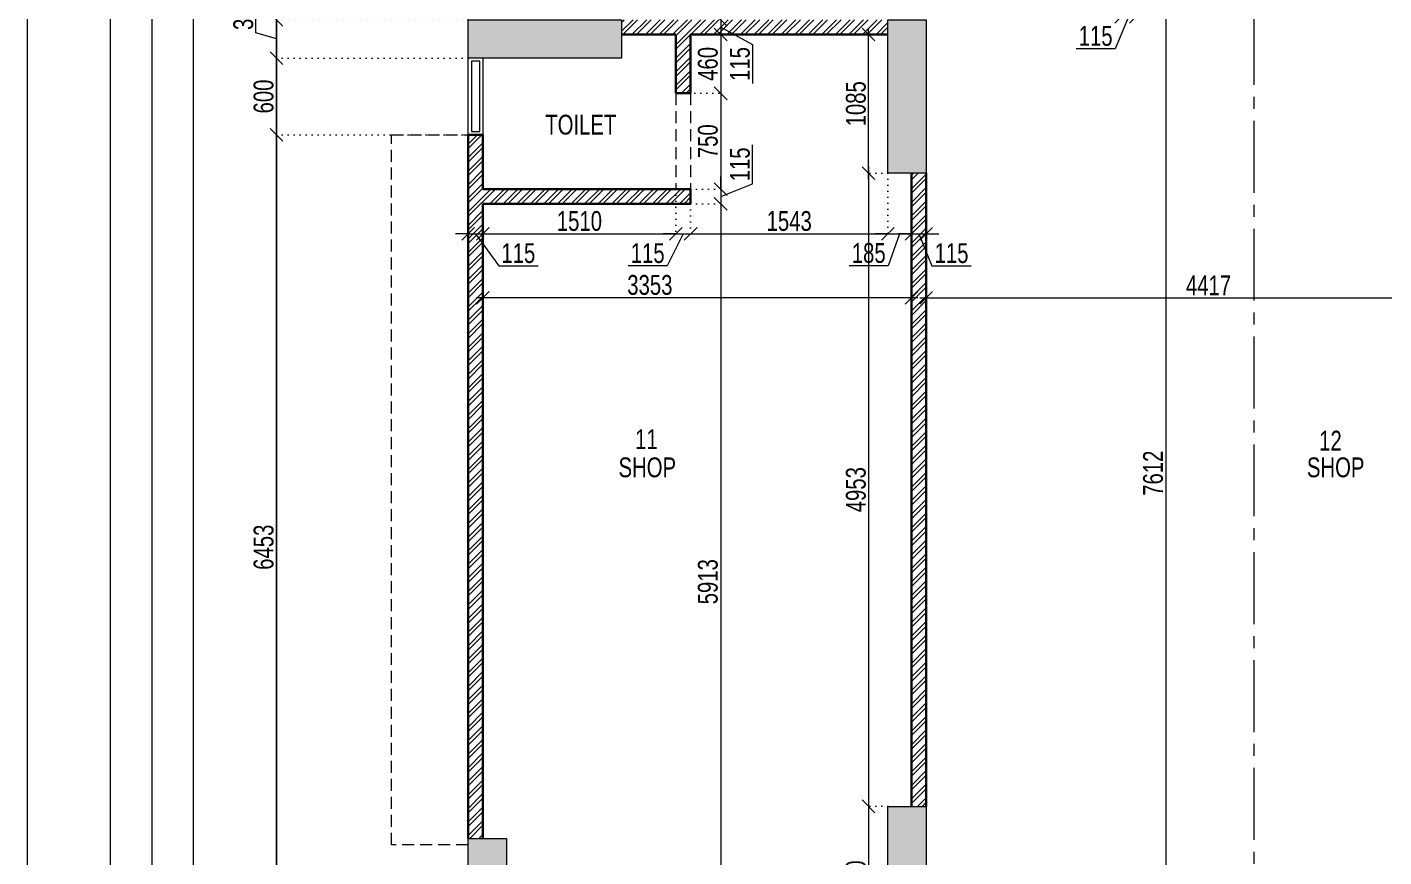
# Model space of a CAD drawing. Header units: inches. Extents: x 785882 to 928568, y 496782 to 576896.
# Drawn here: x 785882 to 796495, y 505146 to 511637 of the extents above; entities that cross this region are included whole.
import ezdxf

# ---------------------------------------------------------------- set-up
doc = ezdxf.new("R2010")
doc.units = ezdxf.units.IN
doc.header["$LTSCALE"] = 750
doc.header["$MEASUREMENT"] = 0
for name, pattern in [('CENTER', [2, 1.25, -0.25, 0.25, -0.25]), ('CENTER2', [1.125, 0.75, -0.125, 0.125, -0.125]), ('DOT', [0.25, 0, -0.25]), ('HIDDEN2', [0.1875, 0.125, -0.0625])]:
    doc.linetypes.add(name, pattern=pattern)
for name, color, linetype, lineweight in [('a-Win-HM', 50, 'Continuous', 13), ('COLUMN', 5, 'Continuous', 13), ('DIMENSION WORKING-MSA', 222, 'Continuous', 13), ('DOTTED LINE-MSA', 3, 'HIDDEN2', 13), ('SECTION LINE', 14, 'CENTER', 9), ('TEXT ROOM NAME-MSA', 210, 'Continuous', 13), ('WALL HATCH-MSA', 251, 'Continuous', 9), ('WALL-MSA', 32, 'Continuous', 30)]:
    doc.layers.add(name, color=color, linetype=linetype, lineweight=lineweight)
doc.layers.add('R.C.C HATCH-MSA', color=250, linetype='Continuous')
doc.styles.add('AR', font='swisscl.ttf')
doc.styles.add('MtXpl_Swis721_LtCn_B', font='swisscl.ttf')
doc.dimstyles.new('WORKING DIM', dxfattribs={"dimtxt": 155, "dimasz": 100, "dimexe": 50, "dimexo": 0, "dimgap": 20, "dimtad": 1, "dimdec": 0, "dimzin": 0, "dimdsep": 46, "dimtxsty": 'AR', "dimblk": 'OBLIQUE', "dimcen": 0.09, "dimdle": 50, "dimclrd": 256, "dimclre": 250, "dimclrt": 256, "dimadec": 0, "dimazin": 0, "dimtfac": 1, "dimtdec": 0, "dimtofl": 0, "dimtmove": 1, "dimatfit": 0, "dimfxl": 1, "dimtolj": 1, "dimtzin": 0, "dimlwd": -1, "dimlwe": -1, "dimarcsym": 0})
pattern_1 = [(45, (-805741.795, -515731.36), (-53.0330086, 53.0330086), []), (45, (-805706.44, -515731.36), (-53.0330086, 53.0330086), [])]

# ---------------------------------------------------------------- blocks, each defined once
blk = doc.blocks.new('_Oblique')
at = {"color": 0, "linetype": 'ByBlock', "lineweight": -2}
blk.add_line((-0.5, -0.5), (0.5, 0.5), dxfattribs=at)
blk = doc.blocks.new('*D2536')
at = {"layer": 'Defpoints', "color": 0, "ltscale": 0.25, "transparency": 16777216}
for p in [(787832, 510794), (789332, 510794), (789332, 504341)]:
    blk.add_point(p, dxfattribs=at)
at = {"layer": 'DIMENSION WORKING-MSA', "ltscale": 0.25, "transparency": 16777216}
blk.add_line((787832, 504291), (787832, 510844), dxfattribs=at)
at = {"layer": 'DIMENSION WORKING-MSA', "color": 250, "linetype": 'DOT', "ltscale": 0.25, "transparency": 16777216}
for p, q in [((789332, 510794), (787782, 510794)), ((789332, 504341), (787782, 504341))]:
    blk.add_line(p, q, dxfattribs=at)
at = {"layer": 'DIMENSION WORKING-MSA', "ltscale": 0.25, "transparency": 16777216, "xscale": 100, "yscale": 100, "zscale": 100}
for p, rotation in [((787832, 510794), 90), ((787832, 504341), 270)]:
    blk.add_blockref('_Oblique', p, dxfattribs=dict(at, rotation=rotation))
at = {"layer": 'DIMENSION WORKING-MSA', "ltscale": 0.25, "transparency": 16777216, "insert": (787732, 507568), "char_height": 155, "attachment_point": 5, "rotation": 90, "style": 'AR'}
blk.add_mtext('\\A1;6453', dxfattribs=at)
blk = doc.blocks.new('*D2537')
at = {"layer": 'Defpoints', "color": 0, "ltscale": 0.25, "transparency": 16777216}
for p in [(787832, 511394), (789332, 511394), (789332, 510794)]:
    blk.add_point(p, dxfattribs=at)
at = {"layer": 'DIMENSION WORKING-MSA', "ltscale": 0.25, "transparency": 16777216}
blk.add_line((787832, 510744), (787832, 511444), dxfattribs=at)
at = {"layer": 'DIMENSION WORKING-MSA', "color": 250, "linetype": 'DOT', "ltscale": 0.25, "transparency": 16777216}
for p, q in [((789332, 511394), (787782, 511394)), ((789332, 510794), (787782, 510794))]:
    blk.add_line(p, q, dxfattribs=at)
at = {"layer": 'DIMENSION WORKING-MSA', "ltscale": 0.25, "transparency": 16777216, "xscale": 100, "yscale": 100, "zscale": 100}
for p, rotation in [((787832, 511394), 90), ((787832, 510794), 270)]:
    blk.add_blockref('_Oblique', p, dxfattribs=dict(at, rotation=rotation))
at = {"layer": 'DIMENSION WORKING-MSA', "ltscale": 0.25, "transparency": 16777216, "insert": (787732, 511094), "char_height": 155, "attachment_point": 5, "rotation": 90, "style": 'AR'}
blk.add_mtext('\\A1;600', dxfattribs=at)
blk = doc.blocks.new('*D2538')
at = {"layer": 'Defpoints', "color": 0, "ltscale": 0.25, "transparency": 16777216}
for p in [(787832, 511694), (789332, 511694), (789332, 511394)]:
    blk.add_point(p, dxfattribs=at)
at = {"layer": 'DIMENSION WORKING-MSA', "ltscale": 0.25, "transparency": 16777216}
for p, q in [((787672, 511592), (787672, 511903)), ((787832, 511694), (787832, 511794)), ((787832, 511394), (787832, 511694)), ((787832, 511544), (787672, 511592)), ((787832, 511394), (787832, 511294))]:
    blk.add_line(p, q, dxfattribs=at)
at = {"layer": 'DIMENSION WORKING-MSA', "color": 250, "linetype": 'DOT', "ltscale": 0.25, "transparency": 16777216}
for p, q in [((789332, 511694), (787782, 511694)), ((789332, 511394), (787782, 511394))]:
    blk.add_line(p, q, dxfattribs=at)
at = {"layer": 'DIMENSION WORKING-MSA', "ltscale": 0.25, "transparency": 16777216, "xscale": 100, "yscale": 100, "zscale": 100}
for p, rotation in [((787832, 511694), 270), ((787832, 511394), 90)]:
    blk.add_blockref('_Oblique', p, dxfattribs=dict(at, rotation=rotation))
at = {"layer": 'DIMENSION WORKING-MSA', "ltscale": 0.25, "transparency": 16777216, "insert": (787573, 511747), "char_height": 155, "attachment_point": 5, "rotation": 90, "style": 'AR'}
blk.add_mtext('\\A1;300', dxfattribs=at)
blk = doc.blocks.new('*D2555')
at = {"layer": 'Defpoints', "color": 0, "ltscale": 0.25, "transparency": 16777216}
for p in [(789332, 510019), (789447, 510019), (789447, 510019)]:
    blk.add_point(p, dxfattribs=at)
at = {"layer": 'DIMENSION WORKING-MSA', "color": 250, "linetype": 'DOT', "ltscale": 0.25, "transparency": 16777216}
for p, q in [((789332, 510019), (789332, 510069)), ((789447, 510019), (789447, 510069))]:
    blk.add_line(p, q, dxfattribs=at)
at = {"layer": 'DIMENSION WORKING-MSA', "ltscale": 0.25, "transparency": 16777216}
for p, q in [((789332, 510019), (789232, 510019)), ((789332, 510019), (789447, 510019)), ((789389, 510019), (789571, 509769)), ((789447, 510019), (789547, 510019)), ((789571, 509769), (789878, 509769))]:
    blk.add_line(p, q, dxfattribs=at)
at = {"layer": 'DIMENSION WORKING-MSA', "ltscale": 0.25, "transparency": 16777216, "xscale": 100, "yscale": 100, "zscale": 100}
blk.add_blockref('_Oblique', (789332, 510019), dxfattribs=at)
at = {"layer": 'DIMENSION WORKING-MSA', "ltscale": 0.25, "transparency": 16777216, "xscale": 100, "yscale": 100, "zscale": 100, "rotation": 180}
blk.add_blockref('_Oblique', (789447, 510019), dxfattribs=at)
at = {"layer": 'DIMENSION WORKING-MSA', "ltscale": 0.25, "transparency": 16777216, "insert": (789724, 509868), "char_height": 155, "attachment_point": 5, "style": 'AR'}
blk.add_mtext('\\A1;115', dxfattribs=at)
blk = doc.blocks.new('*D2556')
at = {"layer": 'Defpoints', "color": 0, "ltscale": 0.25, "transparency": 16777216}
for p in [(790957, 510369), (789447, 510019), (790957, 510019)]:
    blk.add_point(p, dxfattribs=at)
at = {"layer": 'DIMENSION WORKING-MSA', "color": 250, "linetype": 'DOT', "ltscale": 0.25, "transparency": 16777216}
for p, q in [((790957, 510369), (790957, 509969)), ((789447, 510019), (789447, 510069))]:
    blk.add_line(p, q, dxfattribs=at)
at = {"layer": 'DIMENSION WORKING-MSA', "ltscale": 0.25, "transparency": 16777216}
blk.add_line((789397, 510019), (791007, 510019), dxfattribs=at)
at = {"layer": 'DIMENSION WORKING-MSA', "ltscale": 0.25, "transparency": 16777216, "xscale": 100, "yscale": 100, "zscale": 100, "rotation": 180}
blk.add_blockref('_Oblique', (789447, 510019), dxfattribs=at)
at = {"layer": 'DIMENSION WORKING-MSA', "ltscale": 0.25, "transparency": 16777216, "xscale": 100, "yscale": 100, "zscale": 100}
blk.add_blockref('_Oblique', (790957, 510019), dxfattribs=at)
at = {"layer": 'DIMENSION WORKING-MSA', "ltscale": 0.25, "transparency": 16777216, "insert": (790202, 510119), "char_height": 155, "attachment_point": 5, "style": 'AR'}
blk.add_mtext('\\A1;1510', dxfattribs=at)
blk = doc.blocks.new('*D2613')
at = {"layer": 'Defpoints', "color": 0, "ltscale": 0.25, "transparency": 16777216}
for p in [(790957, 510369), (791072, 510254), (791072, 510019)]:
    blk.add_point(p, dxfattribs=at)
at = {"layer": 'DIMENSION WORKING-MSA', "color": 250, "linetype": 'DOT', "ltscale": 0.25, "transparency": 16777216}
for p, q in [((790957, 510369), (790957, 509969)), ((791072, 510254), (791072, 509969))]:
    blk.add_line(p, q, dxfattribs=at)
at = {"layer": 'DIMENSION WORKING-MSA', "ltscale": 0.25, "transparency": 16777216}
for p, q in [((790957, 510019), (790857, 510019)), ((791014, 510019), (790889, 509769)), ((790957, 510019), (791072, 510019)), ((791072, 510019), (791172, 510019)), ((790889, 509769), (790583, 509769))]:
    blk.add_line(p, q, dxfattribs=at)
at = {"layer": 'DIMENSION WORKING-MSA', "ltscale": 0.25, "transparency": 16777216, "xscale": 100, "yscale": 100, "zscale": 100}
blk.add_blockref('_Oblique', (790957, 510019), dxfattribs=at)
at = {"layer": 'DIMENSION WORKING-MSA', "ltscale": 0.25, "transparency": 16777216, "xscale": 100, "yscale": 100, "zscale": 100, "rotation": 180}
blk.add_blockref('_Oblique', (791072, 510019), dxfattribs=at)
at = {"layer": 'DIMENSION WORKING-MSA', "ltscale": 0.25, "transparency": 16777216, "insert": (790736, 509868), "char_height": 155, "attachment_point": 5, "style": 'AR'}
blk.add_mtext('\\A1;115', dxfattribs=at)
blk = doc.blocks.new('*D2614')
at = {"layer": 'Defpoints', "color": 0, "ltscale": 0.25, "transparency": 16777216}
for p in [(792614, 510494), (791072, 510254), (792614, 510019)]:
    blk.add_point(p, dxfattribs=at)
at = {"layer": 'DIMENSION WORKING-MSA', "color": 250, "linetype": 'DOT', "ltscale": 0.25, "transparency": 16777216}
for p, q in [((792614, 510494), (792614, 509969)), ((791072, 510254), (791072, 509969))]:
    blk.add_line(p, q, dxfattribs=at)
at = {"layer": 'DIMENSION WORKING-MSA', "ltscale": 0.25, "transparency": 16777216}
blk.add_line((791022, 510019), (792664, 510019), dxfattribs=at)
at = {"layer": 'DIMENSION WORKING-MSA', "ltscale": 0.25, "transparency": 16777216, "xscale": 100, "yscale": 100, "zscale": 100, "rotation": 180}
blk.add_blockref('_Oblique', (791072, 510019), dxfattribs=at)
at = {"layer": 'DIMENSION WORKING-MSA', "ltscale": 0.25, "transparency": 16777216, "xscale": 100, "yscale": 100, "zscale": 100}
blk.add_blockref('_Oblique', (792614, 510019), dxfattribs=at)
at = {"layer": 'DIMENSION WORKING-MSA', "ltscale": 0.25, "transparency": 16777216, "insert": (791843, 510119), "char_height": 155, "attachment_point": 5, "style": 'AR'}
blk.add_mtext('\\A1;1543', dxfattribs=at)
blk = doc.blocks.new('*D2615')
at = {"layer": 'Defpoints', "color": 0, "ltscale": 0.25, "transparency": 16777216}
for p in [(792614, 510494), (792799, 510019), (792799, 510019)]:
    blk.add_point(p, dxfattribs=at)
at = {"layer": 'DIMENSION WORKING-MSA', "color": 250, "linetype": 'DOT', "ltscale": 0.25, "transparency": 16777216}
for p, q in [((792614, 510494), (792614, 509969)), ((792799, 510019), (792799, 510069))]:
    blk.add_line(p, q, dxfattribs=at)
at = {"layer": 'DIMENSION WORKING-MSA', "ltscale": 0.25, "transparency": 16777216}
for p, q in [((792614, 510019), (792514, 510019)), ((792614, 510019), (792799, 510019)), ((792707, 510019), (792618, 509769)), ((792799, 510019), (792899, 510019)), ((792618, 509769), (792312, 509769))]:
    blk.add_line(p, q, dxfattribs=at)
at = {"layer": 'DIMENSION WORKING-MSA', "ltscale": 0.25, "transparency": 16777216, "xscale": 100, "yscale": 100, "zscale": 100}
blk.add_blockref('_Oblique', (792614, 510019), dxfattribs=at)
at = {"layer": 'DIMENSION WORKING-MSA', "ltscale": 0.25, "transparency": 16777216, "xscale": 100, "yscale": 100, "zscale": 100, "rotation": 180}
blk.add_blockref('_Oblique', (792799, 510019), dxfattribs=at)
at = {"layer": 'DIMENSION WORKING-MSA', "ltscale": 0.25, "transparency": 16777216, "insert": (792465, 509869), "char_height": 155, "attachment_point": 5, "style": 'AR'}
blk.add_mtext('\\A1;185', dxfattribs=at)
blk = doc.blocks.new('*D2616')
at = {"layer": 'Defpoints', "color": 0, "ltscale": 0.25, "transparency": 16777216}
for p in [(792799, 510019), (792914, 510019), (792914, 510019)]:
    blk.add_point(p, dxfattribs=at)
at = {"layer": 'DIMENSION WORKING-MSA', "color": 250, "linetype": 'DOT', "ltscale": 0.25, "transparency": 16777216}
for p, q in [((792799, 510019), (792799, 510069)), ((792914, 510019), (792914, 510069))]:
    blk.add_line(p, q, dxfattribs=at)
at = {"layer": 'DIMENSION WORKING-MSA', "ltscale": 0.25, "transparency": 16777216}
for p, q in [((792799, 510019), (792699, 510019)), ((792799, 510019), (792914, 510019)), ((792857, 510019), (792960, 509769)), ((792914, 510019), (793014, 510019)), ((792960, 509769), (793267, 509769))]:
    blk.add_line(p, q, dxfattribs=at)
at = {"layer": 'DIMENSION WORKING-MSA', "ltscale": 0.25, "transparency": 16777216, "xscale": 100, "yscale": 100, "zscale": 100}
blk.add_blockref('_Oblique', (792799, 510019), dxfattribs=at)
at = {"layer": 'DIMENSION WORKING-MSA', "ltscale": 0.25, "transparency": 16777216, "xscale": 100, "yscale": 100, "zscale": 100, "rotation": 180}
blk.add_blockref('_Oblique', (792914, 510019), dxfattribs=at)
at = {"layer": 'DIMENSION WORKING-MSA', "ltscale": 0.25, "transparency": 16777216, "insert": (793113, 509868), "char_height": 155, "attachment_point": 5, "style": 'AR'}
blk.add_mtext('\\A1;115', dxfattribs=at)
blk = doc.blocks.new('*D2626')
at = {"layer": 'Defpoints', "color": 0, "ltscale": 0.25, "transparency": 16777216}
for p in [(789447, 509519), (789447, 509519), (792799, 509519)]:
    blk.add_point(p, dxfattribs=at)
at = {"layer": 'DIMENSION WORKING-MSA', "color": 250, "linetype": 'DOT', "ltscale": 0.25, "transparency": 16777216}
for p, q in [((789447, 509519), (789447, 509569)), ((792799, 509519), (792799, 509569))]:
    blk.add_line(p, q, dxfattribs=at)
at = {"layer": 'DIMENSION WORKING-MSA', "ltscale": 0.25, "transparency": 16777216}
blk.add_line((792849, 509519), (789397, 509519), dxfattribs=at)
at = {"layer": 'DIMENSION WORKING-MSA', "ltscale": 0.25, "transparency": 16777216, "xscale": 100, "yscale": 100, "zscale": 100, "rotation": 180}
blk.add_blockref('_Oblique', (789447, 509519), dxfattribs=at)
at = {"layer": 'DIMENSION WORKING-MSA', "ltscale": 0.25, "transparency": 16777216, "xscale": 100, "yscale": 100, "zscale": 100}
blk.add_blockref('_Oblique', (792799, 509519), dxfattribs=at)
at = {"layer": 'DIMENSION WORKING-MSA', "ltscale": 0.25, "transparency": 16777216, "insert": (790753, 509619), "char_height": 155, "attachment_point": 5, "style": 'AR'}
blk.add_mtext('\\A1;3353', dxfattribs=at)
blk = doc.blocks.new('*D2627')
at = {"layer": 'Defpoints', "color": 0, "ltscale": 0.25, "transparency": 16777216}
for p in [(792914, 509519), (797331, 509519), (797331, 509519)]:
    blk.add_point(p, dxfattribs=at)
at = {"layer": 'DIMENSION WORKING-MSA', "color": 250, "linetype": 'DOT', "ltscale": 0.25, "transparency": 16777216}
for p, q in [((792914, 509519), (792914, 509569)), ((797331, 509519), (797331, 509569))]:
    blk.add_line(p, q, dxfattribs=at)
at = {"layer": 'DIMENSION WORKING-MSA', "ltscale": 0.25, "transparency": 16777216}
blk.add_line((792864, 509519), (797381, 509519), dxfattribs=at)
at = {"layer": 'DIMENSION WORKING-MSA', "ltscale": 0.25, "transparency": 16777216, "xscale": 100, "yscale": 100, "zscale": 100, "rotation": 180}
blk.add_blockref('_Oblique', (792914, 509519), dxfattribs=at)
at = {"layer": 'DIMENSION WORKING-MSA', "ltscale": 0.25, "transparency": 16777216, "xscale": 100, "yscale": 100, "zscale": 100}
blk.add_blockref('_Oblique', (797331, 509519), dxfattribs=at)
at = {"layer": 'DIMENSION WORKING-MSA', "ltscale": 0.25, "transparency": 16777216, "insert": (795123, 509617), "char_height": 155, "attachment_point": 5, "style": 'AR'}
blk.add_mtext('\\A1;4417', dxfattribs=at)
blk = doc.blocks.new('*D2633')
at = {"layer": 'Defpoints', "color": 0, "ltscale": 0.25, "transparency": 16777216}
for p in [(791307, 511694), (791307, 511579), (791307, 511579)]:
    blk.add_point(p, dxfattribs=at)
at = {"layer": 'DIMENSION WORKING-MSA', "ltscale": 0.25, "transparency": 16777216}
for p, q in [((791307, 511694), (791307, 511794)), ((791307, 511694), (791307, 511579)), ((791307, 511637), (791557, 511502)), ((791307, 511579), (791307, 511479)), ((791557, 511502), (791557, 511195))]:
    blk.add_line(p, q, dxfattribs=at)
at = {"layer": 'DIMENSION WORKING-MSA', "color": 250, "linetype": 'DOT', "ltscale": 0.25, "transparency": 16777216}
for p, q in [((791307, 511694), (791357, 511694)), ((791307, 511579), (791357, 511579))]:
    blk.add_line(p, q, dxfattribs=at)
at = {"layer": 'DIMENSION WORKING-MSA', "ltscale": 0.25, "transparency": 16777216, "xscale": 100, "yscale": 100, "zscale": 100}
for p, rotation in [((791307, 511694), 270), ((791307, 511579), 90)]:
    blk.add_blockref('_Oblique', p, dxfattribs=dict(at, rotation=rotation))
at = {"layer": 'DIMENSION WORKING-MSA', "ltscale": 0.25, "transparency": 16777216, "insert": (791458, 511348), "char_height": 155, "attachment_point": 5, "rotation": 90, "style": 'AR'}
blk.add_mtext('\\A1;115', dxfattribs=at)
blk = doc.blocks.new('*D2634')
at = {"layer": 'Defpoints', "color": 0, "ltscale": 0.25, "transparency": 16777216}
for p in [(791307, 511579), (791057, 511119), (791307, 511119)]:
    blk.add_point(p, dxfattribs=at)
at = {"layer": 'DIMENSION WORKING-MSA', "ltscale": 0.25, "transparency": 16777216}
blk.add_line((791307, 511629), (791307, 511069), dxfattribs=at)
at = {"layer": 'DIMENSION WORKING-MSA', "color": 250, "linetype": 'DOT', "ltscale": 0.25, "transparency": 16777216}
for p, q in [((791307, 511579), (791357, 511579)), ((791057, 511119), (791357, 511119))]:
    blk.add_line(p, q, dxfattribs=at)
at = {"layer": 'DIMENSION WORKING-MSA', "ltscale": 0.25, "transparency": 16777216, "xscale": 100, "yscale": 100, "zscale": 100}
for p, rotation in [((791307, 511579), 90), ((791307, 511119), 270)]:
    blk.add_blockref('_Oblique', p, dxfattribs=dict(at, rotation=rotation))
at = {"layer": 'DIMENSION WORKING-MSA', "ltscale": 0.25, "transparency": 16777216, "insert": (791207, 511349), "char_height": 155, "attachment_point": 5, "rotation": 90, "style": 'AR'}
blk.add_mtext('\\A1;460', dxfattribs=at)
blk = doc.blocks.new('*D2635')
at = {"layer": 'Defpoints', "color": 0, "ltscale": 0.25, "transparency": 16777216}
for p in [(791057, 511119), (791072, 510369), (791307, 510369)]:
    blk.add_point(p, dxfattribs=at)
at = {"layer": 'DIMENSION WORKING-MSA', "ltscale": 0.25, "transparency": 16777216}
blk.add_line((791307, 511169), (791307, 510319), dxfattribs=at)
at = {"layer": 'DIMENSION WORKING-MSA', "color": 250, "linetype": 'DOT', "ltscale": 0.25, "transparency": 16777216}
for p, q in [((791057, 511119), (791357, 511119)), ((791072, 510369), (791357, 510369))]:
    blk.add_line(p, q, dxfattribs=at)
at = {"layer": 'DIMENSION WORKING-MSA', "ltscale": 0.25, "transparency": 16777216, "xscale": 100, "yscale": 100, "zscale": 100}
for p, rotation in [((791307, 511119), 90), ((791307, 510369), 270)]:
    blk.add_blockref('_Oblique', p, dxfattribs=dict(at, rotation=rotation))
at = {"layer": 'DIMENSION WORKING-MSA', "ltscale": 0.25, "transparency": 16777216, "insert": (791207, 510744), "char_height": 155, "attachment_point": 5, "rotation": 90, "style": 'AR'}
blk.add_mtext('\\A1;750', dxfattribs=at)
blk = doc.blocks.new('*D2636')
at = {"layer": 'Defpoints', "color": 0, "ltscale": 0.25, "transparency": 16777216}
for p in [(791072, 510369), (791072, 510254), (791307, 510254)]:
    blk.add_point(p, dxfattribs=at)
at = {"layer": 'DIMENSION WORKING-MSA', "ltscale": 0.25, "transparency": 16777216}
for p, q in [((791557, 510410), (791557, 510717)), ((791307, 510369), (791307, 510469)), ((791307, 510312), (791557, 510410)), ((791307, 510369), (791307, 510254)), ((791307, 510254), (791307, 510154))]:
    blk.add_line(p, q, dxfattribs=at)
at = {"layer": 'DIMENSION WORKING-MSA', "color": 250, "linetype": 'DOT', "ltscale": 0.25, "transparency": 16777216}
for p, q in [((791072, 510369), (791357, 510369)), ((791072, 510254), (791357, 510254))]:
    blk.add_line(p, q, dxfattribs=at)
at = {"layer": 'DIMENSION WORKING-MSA', "ltscale": 0.25, "transparency": 16777216, "xscale": 100, "yscale": 100, "zscale": 100}
for p, rotation in [((791307, 510369), 270), ((791307, 510254), 90)]:
    blk.add_blockref('_Oblique', p, dxfattribs=dict(at, rotation=rotation))
at = {"layer": 'DIMENSION WORKING-MSA', "ltscale": 0.25, "transparency": 16777216, "insert": (791458, 510563), "char_height": 155, "attachment_point": 5, "rotation": 90, "style": 'AR'}
blk.add_mtext('\\A1;115', dxfattribs=at)
blk = doc.blocks.new('*D2637')
at = {"layer": 'Defpoints', "color": 0, "ltscale": 0.25, "transparency": 16777216}
for p in [(791072, 510254), (791307, 504341), (791307, 504341)]:
    blk.add_point(p, dxfattribs=at)
at = {"layer": 'DIMENSION WORKING-MSA', "ltscale": 0.25, "transparency": 16777216}
blk.add_line((791307, 510304), (791307, 504291), dxfattribs=at)
at = {"layer": 'DIMENSION WORKING-MSA', "color": 250, "linetype": 'DOT', "ltscale": 0.25, "transparency": 16777216}
for p, q in [((791072, 510254), (791357, 510254)), ((791307, 504341), (791357, 504341))]:
    blk.add_line(p, q, dxfattribs=at)
at = {"layer": 'DIMENSION WORKING-MSA', "ltscale": 0.25, "transparency": 16777216, "xscale": 100, "yscale": 100, "zscale": 100}
for p, rotation in [((791307, 510254), 90), ((791307, 504341), 270)]:
    blk.add_blockref('_Oblique', p, dxfattribs=dict(at, rotation=rotation))
at = {"layer": 'DIMENSION WORKING-MSA', "ltscale": 0.25, "transparency": 16777216, "insert": (791207, 507298), "char_height": 155, "attachment_point": 5, "rotation": 90, "style": 'AR'}
blk.add_mtext('\\A1;5913', dxfattribs=at)
blk = doc.blocks.new('*D2641')
at = {"layer": 'Defpoints', "color": 0, "ltscale": 0.25, "transparency": 16777216}
for p in [(794554, 511953), (794789, 504341), (794789, 504341)]:
    blk.add_point(p, dxfattribs=at)
at = {"layer": 'DIMENSION WORKING-MSA', "ltscale": 0.25, "transparency": 16777216}
blk.add_line((794789, 512003), (794789, 504291), dxfattribs=at)
at = {"layer": 'DIMENSION WORKING-MSA', "color": 250, "linetype": 'DOT', "ltscale": 0.25, "transparency": 16777216}
for p, q in [((794554, 511953), (794839, 511953)), ((794789, 504341), (794839, 504341))]:
    blk.add_line(p, q, dxfattribs=at)
at = {"layer": 'DIMENSION WORKING-MSA', "ltscale": 0.25, "transparency": 16777216, "xscale": 100, "yscale": 100, "zscale": 100}
for p, rotation in [((794789, 511953), 90), ((794789, 504341), 270)]:
    blk.add_blockref('_Oblique', p, dxfattribs=dict(at, rotation=rotation))
at = {"layer": 'DIMENSION WORKING-MSA', "ltscale": 0.25, "transparency": 16777216, "insert": (794690, 508147), "char_height": 155, "attachment_point": 5, "rotation": 90, "style": 'AR'}
blk.add_mtext('\\A1;7612', dxfattribs=at)
blk = doc.blocks.new('*D2653')
at = {"layer": 'Defpoints', "color": 0, "ltscale": 0.25, "transparency": 16777216}
for p in [(794439, 512068), (794554, 512068), (794554, 511718)]:
    blk.add_point(p, dxfattribs=at)
at = {"layer": 'DIMENSION WORKING-MSA', "color": 250, "linetype": 'DOT', "ltscale": 0.25, "transparency": 16777216}
for p, q in [((794439, 512068), (794439, 511668)), ((794554, 512068), (794554, 511668))]:
    blk.add_line(p, q, dxfattribs=at)
at = {"layer": 'DIMENSION WORKING-MSA', "ltscale": 0.25, "transparency": 16777216}
for p, q in [((794439, 511718), (794339, 511718)), ((794497, 511718), (794394, 511468)), ((794439, 511718), (794554, 511718)), ((794554, 511718), (794654, 511718)), ((794394, 511468), (794087, 511468))]:
    blk.add_line(p, q, dxfattribs=at)
at = {"layer": 'DIMENSION WORKING-MSA', "ltscale": 0.25, "transparency": 16777216, "xscale": 100, "yscale": 100, "zscale": 100}
blk.add_blockref('_Oblique', (794439, 511718), dxfattribs=at)
at = {"layer": 'DIMENSION WORKING-MSA', "ltscale": 0.25, "transparency": 16777216, "xscale": 100, "yscale": 100, "zscale": 100, "rotation": 180}
blk.add_blockref('_Oblique', (794554, 511718), dxfattribs=at)
at = {"layer": 'DIMENSION WORKING-MSA', "ltscale": 0.25, "transparency": 16777216, "insert": (794240, 511567), "char_height": 155, "attachment_point": 5, "style": 'AR'}
blk.add_mtext('\\A1;115', dxfattribs=at)
blk = doc.blocks.new('*D2675')
at = {"layer": 'Defpoints', "color": 0, "ltscale": 0.25, "transparency": 16777216}
for p in [(792464, 511579), (792464, 511579), (792614, 510494)]:
    blk.add_point(p, dxfattribs=at)
at = {"layer": 'DIMENSION WORKING-MSA', "ltscale": 0.25, "transparency": 16777216}
blk.add_line((792464, 510444), (792464, 511629), dxfattribs=at)
at = {"layer": 'DIMENSION WORKING-MSA', "color": 250, "linetype": 'DOT', "ltscale": 0.25, "transparency": 16777216}
for p, q in [((792464, 511579), (792514, 511579)), ((792614, 510494), (792414, 510494))]:
    blk.add_line(p, q, dxfattribs=at)
at = {"layer": 'DIMENSION WORKING-MSA', "ltscale": 0.25, "transparency": 16777216, "xscale": 100, "yscale": 100, "zscale": 100}
for p, rotation in [((792464, 511579), 90), ((792464, 510494), 270)]:
    blk.add_blockref('_Oblique', p, dxfattribs=dict(at, rotation=rotation))
at = {"layer": 'DIMENSION WORKING-MSA', "ltscale": 0.25, "transparency": 16777216, "insert": (792365, 511037), "char_height": 155, "attachment_point": 5, "rotation": 90, "style": 'AR'}
blk.add_mtext('\\A1;1085', dxfattribs=at)
blk = doc.blocks.new('*D2676')
at = {"layer": 'Defpoints', "color": 0, "ltscale": 0.25, "transparency": 16777216}
for p in [(792614, 510494), (792464, 505541), (792614, 505541)]:
    blk.add_point(p, dxfattribs=at)
at = {"layer": 'DIMENSION WORKING-MSA', "color": 250, "linetype": 'DOT', "ltscale": 0.25, "transparency": 16777216}
for p, q in [((792614, 510494), (792414, 510494)), ((792614, 505541), (792414, 505541))]:
    blk.add_line(p, q, dxfattribs=at)
at = {"layer": 'DIMENSION WORKING-MSA', "ltscale": 0.25, "transparency": 16777216}
blk.add_line((792464, 510544), (792464, 505491), dxfattribs=at)
at = {"layer": 'DIMENSION WORKING-MSA', "ltscale": 0.25, "transparency": 16777216, "xscale": 100, "yscale": 100, "zscale": 100}
for p, rotation in [((792464, 510494), 90), ((792464, 505541), 270)]:
    blk.add_blockref('_Oblique', p, dxfattribs=dict(at, rotation=rotation))
at = {"layer": 'DIMENSION WORKING-MSA', "ltscale": 0.25, "transparency": 16777216, "insert": (792365, 508018), "char_height": 155, "attachment_point": 5, "rotation": 90, "style": 'AR'}
blk.add_mtext('\\A1;4953', dxfattribs=at)
blk = doc.blocks.new('*D2677')
at = {"layer": 'Defpoints', "color": 0, "ltscale": 0.25, "transparency": 16777216}
for p in [(792614, 505541), (792464, 504341), (792614, 504341)]:
    blk.add_point(p, dxfattribs=at)
at = {"layer": 'DIMENSION WORKING-MSA', "color": 250, "linetype": 'DOT', "ltscale": 0.25, "transparency": 16777216}
for p, q in [((792614, 505541), (792414, 505541)), ((792614, 504341), (792414, 504341))]:
    blk.add_line(p, q, dxfattribs=at)
at = {"layer": 'DIMENSION WORKING-MSA', "ltscale": 0.25, "transparency": 16777216}
blk.add_line((792464, 505591), (792464, 504291), dxfattribs=at)
at = {"layer": 'DIMENSION WORKING-MSA', "ltscale": 0.25, "transparency": 16777216, "xscale": 100, "yscale": 100, "zscale": 100}
for p, rotation in [((792464, 505541), 90), ((792464, 504341), 270)]:
    blk.add_blockref('_Oblique', p, dxfattribs=dict(at, rotation=rotation))
at = {"layer": 'DIMENSION WORKING-MSA', "ltscale": 0.25, "transparency": 16777216, "insert": (792365, 504941), "char_height": 155, "attachment_point": 5, "rotation": 90, "style": 'AR'}
blk.add_mtext('\\A1;1200', dxfattribs=at)
blk = doc.blocks.new('BLOCK-I & J BASEMENT 2 TO GROUND COLOUMN')
at = {"layer": 'R.C.C HATCH-MSA'}
h = blk.add_hatch(color=256, dxfattribs=at)
h.dxf.hatch_style = 1
h.paths.add_polyline_path([(15139, -30747), (14839, -30747), (14839, -31947), (15139, -31947)])
h.paths.add_polyline_path([(5588, -30747), (5888, -30747), (5888, -31947), (5588, -31947)])
h.paths.add_polyline_path([(18174, -30747), (18174, -31047), (19374, -31047), (19374, -30747)])
h.paths.add_polyline_path([(2553, -30747), (2553, -31047), (1353, -31047), (1353, -30747)])
h.paths.add_polyline_path([(11673, -31567), (11373, -31567), (11373, -32767), (11673, -32767)])
h.paths.add_polyline_path([(9054, -31567), (9354, -31567), (9354, -32767), (9054, -32767)])
h.paths.add_polyline_path([(1867, -36194), (1867, -36494), (667, -36494), (667, -36194)])
h.paths.add_polyline_path([(20060, -36194), (20060, -36494), (18860, -36494), (18860, -36194)])
h.paths.add_polyline_path([(5888, -37763), (5888, -38063), (4688, -38063), (4688, -37763)])
h.paths.add_polyline_path([(2495, -39281), (2495, -39581), (1295, -39581), (1295, -39281)])
h.paths.add_polyline_path([(18231, -39281), (18231, -39581), (19431, -39581), (19431, -39281)])
h.paths.add_polyline_path([(10513, -38063), (10213, -38063), (10213, -36863), (10513, -36863)])
h.paths.add_polyline_path([(15139, -28118), (14839, -28118), (14839, -26918), (15139, -26918)])
h.paths.add_polyline_path([(5588, -28118), (5888, -28118), (5888, -26918), (5588, -26918)])
h.paths.add_polyline_path([(18174, -28118), (18174, -27818), (19374, -27818), (19374, -28118)])
h.paths.add_polyline_path([(2553, -28118), (2553, -27818), (1353, -27818), (1353, -28118)])
h.paths.add_polyline_path([(11673, -27297), (11373, -27297), (11373, -26097), (11673, -26097)])
h.paths.add_polyline_path([(9054, -27297), (9354, -27297), (9354, -26097), (9054, -26097)])
h.paths.add_polyline_path([(1867, -22671), (1867, -22371), (667, -22371), (667, -22671)])
h.paths.add_polyline_path([(20060, -22671), (20060, -22371), (18860, -22371), (18860, -22671)])
h.paths.add_polyline_path([(5888, -21101), (5888, -20801), (4688, -20801), (4688, -21101)])
h.paths.add_polyline_path([(2495, -19583), (2495, -19283), (1295, -19283), (1295, -19583)])
h.paths.add_polyline_path([(18231, -19583), (18231, -19283), (19431, -19283), (19431, -19583)])
h.paths.add_polyline_path([(10513, -20801), (10213, -20801), (10213, -22001), (10513, -22001)])
h.paths.add_polyline_path([(11278, -17832), (11278, -17532), (12478, -17532), (12478, -17832)])
h.paths.add_polyline_path([(9449, -17832), (9449, -17532), (8249, -17532), (8249, -17832)])
h.paths.add_polyline_path([(15810, -15622), (15810, -15322), (17010, -15322), (17010, -15622)])
h.paths.add_polyline_path([(4916, -15622), (4916, -15322), (3716, -15322), (3716, -15622)])
h.paths.add_polyline_path([(20726, -13445), (20726, -13145), (19131, -13145), (19131, -13445)])
h.paths.add_polyline_path([(0, -13445), (0, -13145), (1595, -13145), (1595, -13445)])
h.paths.add_polyline_path([(9449, -12591), (9149, -12591), (9149, -11391), (9449, -11391)])
h.paths.add_polyline_path([(11278, -12591), (11578, -12591), (11578, -11391), (11278, -11391)])
h.paths.add_polyline_path([(14200, -11621), (16640, -11621), (16640, -8952), (14200, -8952), (14200, -9182), (16410, -9182), (16410, -11391), (14200, -11391)])
h.paths.add_polyline_path([(6526, -11621), (4086, -11621), (4086, -8952), (6526, -8952), (6526, -9182), (4316, -9182), (4316, -11391), (6526, -11391)])
h.paths.add_polyline_path([(8230, -9182), (7930, -9182), (7930, -7982), (8230, -7982)])
h.paths.add_polyline_path([(8230, -3465), (7930, -3465), (7930, -4665), (8230, -4665)])
h.paths.add_polyline_path([(1200, -7353), (1200, -7053), (0, -7053), (0, -7353)])
h.paths.add_polyline_path([(3583, -4238), (3583, -3938), (2383, -3938), (2383, -4238)])
h.paths.add_polyline_path([(8230, -610), (7930, -610), (7930, -1810), (8230, -1810)])
h.paths.add_polyline_path([(3583, 0), (3283, 0), (3283, -1200), (3583, -1200)])
h.paths.add_polyline_path([(0, 0), (0, -300), (1200, -300), (1200, 0)])
h.paths.add_polyline_path([(12497, -9182), (12797, -9182), (12797, -7982), (12497, -7982)])
h.paths.add_polyline_path([(12497, -3465), (12797, -3465), (12797, -4665), (12497, -4665)])
h.paths.add_polyline_path([(19526, -7353), (19526, -7053), (20726, -7053), (20726, -7353)])
h.paths.add_polyline_path([(17144, -4238), (17144, -3938), (18344, -3938), (18344, -4238)])
h.paths.add_polyline_path([(12497, -610), (12797, -610), (12797, -1810), (12497, -1810)])
h.paths.add_polyline_path([(17144, 0), (17444, 0), (17444, -1200), (17144, -1200)])
h.paths.add_polyline_path([(20726, 0), (20726, -300), (19526, -300), (19526, 0)])
h.paths.add_polyline_path([(11278, -41032), (11278, -41332), (12478, -41332), (12478, -41032)])
h.paths.add_polyline_path([(9449, -41032), (9449, -41332), (8249, -41332), (8249, -41032)])
h.paths.add_polyline_path([(4916, -43242), (4916, -43542), (3716, -43542), (3716, -43242)])
h.paths.add_polyline_path([(0, -45420), (0, -45720), (1595, -45720), (1595, -45420)])
h.paths.add_polyline_path([(15810, -43242), (15810, -43542), (17010, -43542), (17010, -43242)])
h.paths.add_polyline_path([(20726, -45420), (20726, -45720), (19131, -45720), (19131, -45420)])
h.paths.add_polyline_path([(9449, -46274), (9149, -46274), (9149, -47474), (9449, -47474)])
h.paths.add_polyline_path([(11278, -46274), (11578, -46274), (11578, -47474), (11278, -47474)])
h.paths.add_polyline_path([(14200, -47244), (16640, -47244), (16640, -49912), (14200, -49912), (14200, -49682), (16410, -49682), (16410, -47474), (14200, -47474)])
h.paths.add_polyline_path([(6526, -47244), (4086, -47244), (4086, -49912), (6526, -49912), (6526, -49682), (4316, -49682), (4316, -47474), (6526, -47474)])
h.paths.add_polyline_path([(8230, -49682), (7930, -49682), (7930, -50882), (8230, -50882)])
h.paths.add_polyline_path([(8230, -55400), (7930, -55400), (7930, -54200), (8230, -54200)])
h.paths.add_polyline_path([(1200, -51511), (1200, -51811), (0, -51811), (0, -51511)])
h.paths.add_polyline_path([(3583, -52711), (3283, -52711), (3283, -51511), (3583, -51511)])
h.paths.add_polyline_path([(8230, -58255), (7930, -58255), (7930, -57055), (8230, -57055)])
h.paths.add_polyline_path([(3583, -58865), (3283, -58865), (3283, -57665), (3583, -57665)])
h.paths.add_polyline_path([(0, -57915), (300, -57915), (300, -58865), (0, -58865)])
h.paths.add_polyline_path([(12497, -49682), (12797, -49682), (12797, -50882), (12497, -50882)])
h.paths.add_polyline_path([(12497, -55400), (12797, -55400), (12797, -54200), (12497, -54200)])
h.paths.add_polyline_path([(19526, -51511), (19526, -51811), (20726, -51811), (20726, -51511)])
h.paths.add_polyline_path([(17444, -51511), (17144, -51511), (17144, -52711), (17444, -52711)])
h.paths.add_polyline_path([(12497, -58255), (12797, -58255), (12797, -57055), (12497, -57055)])
h.paths.add_polyline_path([(17144, -58865), (17444, -58865), (17444, -57665), (17144, -57665)])
h.paths.add_polyline_path([(20426, -58865), (20726, -58865), (20726, -57915), (20426, -57915)])
h.paths.add_polyline_path([(14839, -37763), (14839, -38063), (16039, -38063), (16039, -37763)])
h.paths.add_polyline_path([(14839, -21101), (14839, -20801), (16039, -20801), (16039, -21101)])
at = {"layer": 'COLUMN'}
for points in [[(1200, -51511), (1200, -51811), (0, -51811), (0, -51511)], [(3583, -58865), (3283, -58865), (3283, -57665), (3583, -57665)], [(0, -57915), (300, -57915), (300, -58865), (0, -58865)]]:
    blk.add_lwpolyline(points, close=True, dxfattribs=at)
at = {"layer": 'COLUMN', "elevation": 0}
blk.add_lwpolyline([(3583, -52711), (3283, -52711), (3283, -51511), (3583, -51511)], close=True, dxfattribs=at)
blk = doc.blocks.new('A$C37e82350')
at = {"layer": 'SECTION LINE', "linetype": 'CENTER2'}
blk.add_lwpolyline([(-2542, -2027), (-2542, -2083), (61391, -2083), (61391, -2039)], dxfattribs=at)
blk = doc.blocks.new('A$C2d1cd656')
at = {"layer": 'WALL HATCH-MSA'}
h = blk.add_hatch(dxfattribs=at)
h.set_pattern_fill('ANSI32', color=256, scale=200)
h.set_pattern_definition(pattern_1)
h.paths.add_polyline_path([(-13127, -4037), (-15210, -4037), (-15210, -4152), (-14785, -4152), (-14785, -4612), (-14670, -4612), (-14670, -4152), (-13127, -4152)])
h = blk.add_hatch(dxfattribs=at)
h.set_pattern_fill('ANSI32', color=256, scale=200)
h.set_pattern_definition(pattern_1)
h.paths.add_polyline_path([(-14670, -5362), (-16295, -5362), (-16295, -4937), (-16410, -4937), (-16410, -10441), (-16295, -10441), (-16295, -5477), (-14670, -5477)])
h = blk.add_hatch(dxfattribs=at)
h.set_pattern_fill('ANSI32', color=256, scale=200)
h.set_pattern_definition(pattern_1)
h.paths.add_polyline_path([(-12827, -5237), (-12942, -5237), (-12942, -10191), (-12827, -10191)])
at = {"layer": 'a-Win-HM'}
for p, q in [((-16410, -4937), (-16410, -4337)), ((-16295, -4337), (-16295, -4937))]:
    blk.add_line(p, q, dxfattribs=at)
blk.add_lwpolyline([(-16320, -4362), (-16385, -4362), (-16385, -4912), (-16320, -4912)], close=True, dxfattribs=at)
at = {"layer": 'DOTTED LINE-MSA'}
for p, q in [((-14785, -4612), (-14785, -5362)), ((-14670, -4612), (-14670, -5362))]:
    blk.add_line(p, q, dxfattribs=at)
blk.add_lwpolyline([(4316, 6134), (4316, 4232), (4916, 4232), (4916, 1754), (4316, 1754), (4316, -4937), (4916, -4937), (4916, -10491), (4316, -10491), (4316, -11391), (-3913, -11391), (-3913, -7923), (-8181, -7923), (-8181, -11391), (-16410, -11391), (-16410, -10491), (-17010, -10491), (-17010, -4937), (-16410, -4937), (-16410, 1754), (-17010, 1754), (-17010, 4232), (-16410, 4232), (-16410, 6134)], dxfattribs=at)
at = {"layer": 'WALL-MSA'}
for p, q in [((-15210, -4152), (-14785, -4152)), ((-14785, -4612), (-14785, -4152)), ((-14670, -4152), (-13127, -4152)), ((-14670, -4612), (-14670, -4152)), ((-14670, -4612), (-14785, -4612)), ((-16410, -10441), (-16410, -4937)), ((-16295, -4937), (-16410, -4937)), ((-16295, -5362), (-16295, -4937)), ((-12942, -10191), (-12942, -5237)), ((-12827, -10191), (-12827, -5237)), ((-14670, -5362), (-16295, -5362)), ((-14670, -5477), (-14670, -5362)), ((-16295, -10441), (-16295, -5477)), ((-14670, -5477), (-16295, -5477))]:
    blk.add_line(p, q, dxfattribs=at)
at = {"color": 2, "rotation": 270}
blk.add_blockref('A$C37e82350', (-8181, 47474), dxfattribs=at)
at = {"layer": 'COLUMN'}
blk.add_blockref('BLOCK-I & J BASEMENT 2 TO GROUND COLOUMN', (-16410, 47474), dxfattribs=at)
at = {"layer": 'TEXT ROOM NAME-MSA', "lineweight": 0, "style": 'MtXpl_Swis721_LtCn_B'}
for s, p in [('TOILET', (-15807, -4935)), ('11', (-15104, -7396)), ('12', (-9753, -7407)), ('SHOP', (-15234, -7616)), ('SHOP', (-9849, -7616))]:
    blk.add_text(s, height=155, dxfattribs=at).set_placement(p)

msp = doc.modelspace()

# ---------------------------------------------------------------- linework, layer by layer
at = {"layer": 'Defpoints', "color": 1, "lineweight": 0}
for points in [[(813508.1, 566055.4), (785881.7, 566055.4), (785881.7, 501490.9), (813508.1, 501490.9)], [(812858.1, 565405.4), (786531.7, 565405.4), (786531.7, 502140.9), (812858.1, 502140.9)], [(812533.1, 565080.4), (786856.7, 565080.4), (786856.7, 502465.9), (812533.1, 502465.9)], [(812208.1, 564755.4), (787181.7, 564755.4), (787181.7, 502790.9), (812208.1, 502790.9)], [(811558.1, 564105.4), (787831.7, 564105.4), (787831.7, 503440.9), (811558.1, 503440.9)]]:
    msp.add_lwpolyline(points, close=True, dxfattribs=at)

# ---------------------------------------------------------------- block references
msp.add_blockref('A$C2d1cd656', (805741.8, 515731.4))

# ---------------------------------------------------------------- dimensions: what is measured, and where the dimension line sits
at = {"layer": 'DIMENSION WORKING-MSA', "ltscale": 0.25}
for base, p1, p2, picture, middle in [((794554.5, 511718), (794439.5, 512068), (794554.5, 512068), '*D2653', (794373.7, 511468)), ((792799.5, 510019.2), (792614.5, 510494.2), (792799.5, 510019.2), '*D2615', (792598.4, 509769.2)), ((791071.7, 510019.2), (790956.7, 510369.2), (791071.7, 510254.2), '*D2613', (790869.4, 509769.2)), ((789446.7, 510019.2), (789331.7, 510019.2), (789446.7, 510019.2), '*D2555', (789590.7, 509769.2)), ((792914.5, 510019.2), (792799.5, 510019.2), (792914.5, 510019.2), '*D2616', (792979.9, 509769.2)), ((789446.7, 509519.2), (792799.5, 509519.2), (789446.7, 509519.2), '*D2626', (790753.4, 509519.2))]:
    dim = msp.add_linear_dim(base=base, p1=p1, p2=p2, dimstyle='WORKING DIM', dxfattribs=at)
    dim.commit()
    dim.dimension.update_dxf_attribs({"geometry": picture, "text_midpoint": middle, "dimtype": 160})
for base, p1, p2, picture, middle in [((794789.5, 504340.9), (794554.5, 511953), (794789.5, 504340.9), '*D2641', (794690.1, 508146.9)), ((787831.7, 511694.2), (789331.7, 511394.2), (789331.7, 511694.2), '*D2538', (787572.7, 511612)), ((791306.7, 511119.2), (791306.7, 511579.2), (791056.7, 511119.2), '*D2634', (791207.3, 511349.2)), ((792464.5, 511579.2), (792614.5, 510494.2), (792464.5, 511579.2), '*D2675', (792365.1, 511036.7)), ((787831.7, 511394.2), (789331.7, 510794.2), (789331.7, 511394.2), '*D2537', (787732.3, 511094.2)), ((791306.7, 510369.2), (791056.7, 511119.2), (791071.7, 510369.2), '*D2635', (791207.3, 510744.2)), ((787831.7, 510794.2), (789331.7, 504340.9), (789331.7, 510794.2), '*D2536', (787732.2, 507567.5)), ((792464.5, 505540.9), (792614.5, 510494.2), (792614.5, 505540.9), '*D2676', (792365, 508017.5)), ((791306.7, 504340.9), (791071.7, 510254.2), (791306.7, 504340.9), '*D2637', (791207.2, 507297.5)), ((792464.5, 504340.9), (792614.5, 505540.9), (792614.5, 504340.9), '*D2677', (792365.1, 504940.9))]:
    dim = msp.add_linear_dim(base=base, p1=p1, p2=p2, angle=90, dimstyle='WORKING DIM', dxfattribs=at)
    dim.commit()
    dim.dimension.update_dxf_attribs({"geometry": picture, "text_midpoint": middle})
for base, p1, p2, picture, middle in [((791306.7, 511579.2), (791306.7, 511694.2), (791306.7, 511579.2), '*D2633', (791556.7, 511481.8)), ((791306.7, 510254.2), (791071.7, 510369.2), (791071.7, 510254.2), '*D2636', (791556.7, 510429.7))]:
    dim = msp.add_linear_dim(base=base, p1=p1, p2=p2, angle=90, dimstyle='WORKING DIM', dxfattribs=at)
    dim.commit()
    dim.dimension.update_dxf_attribs({"geometry": picture, "text_midpoint": middle, "dimtype": 160})
for base, p1, p2, picture, middle in [((792614.5, 510019.2), (791071.7, 510254.2), (792614.5, 510494.2), '*D2614', (791843.1, 510118.6)), ((790956.7, 510019.2), (789446.7, 510019.2), (790956.7, 510369.2), '*D2556', (790201.7, 510118.5)), ((797331.3, 509519.2), (792914.5, 509519.2), (797331.3, 509519.2), '*D2627', (795122.9, 509616.7))]:
    dim = msp.add_linear_dim(base=base, p1=p1, p2=p2, dimstyle='WORKING DIM', dxfattribs=at)
    dim.commit()
    dim.dimension.update_dxf_attribs({"geometry": picture, "text_midpoint": middle})

doc.saveas('drawing.dxf')
